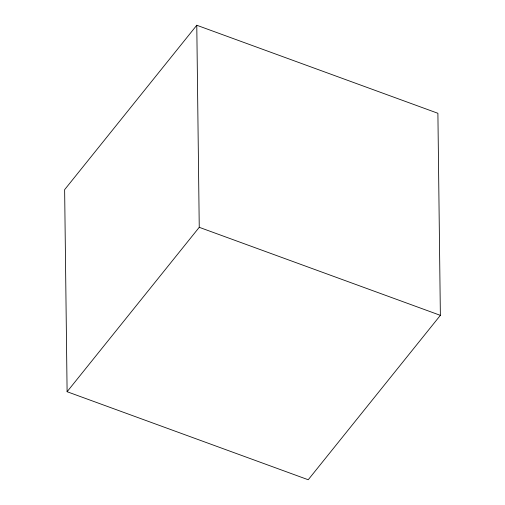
<?xml version="1.0" encoding="UTF-8"?>
<svg xmlns="http://www.w3.org/2000/svg" width="505" height="505" viewBox="0 0 505 505"><rect width="100%" height="100%" fill="white"/><g stroke="black" fill="none" stroke-linecap="round" stroke-linejoin="round"><path stroke-width="0.76" d="M196.78 25.25L64.634 189.653L67.102 391.716L308.22 479.75L440.366 315.347L437.898 113.284L196.78 25.25L199.248 227.313L67.102 391.716M199.248 227.313L440.366 315.347"/></g></svg>
